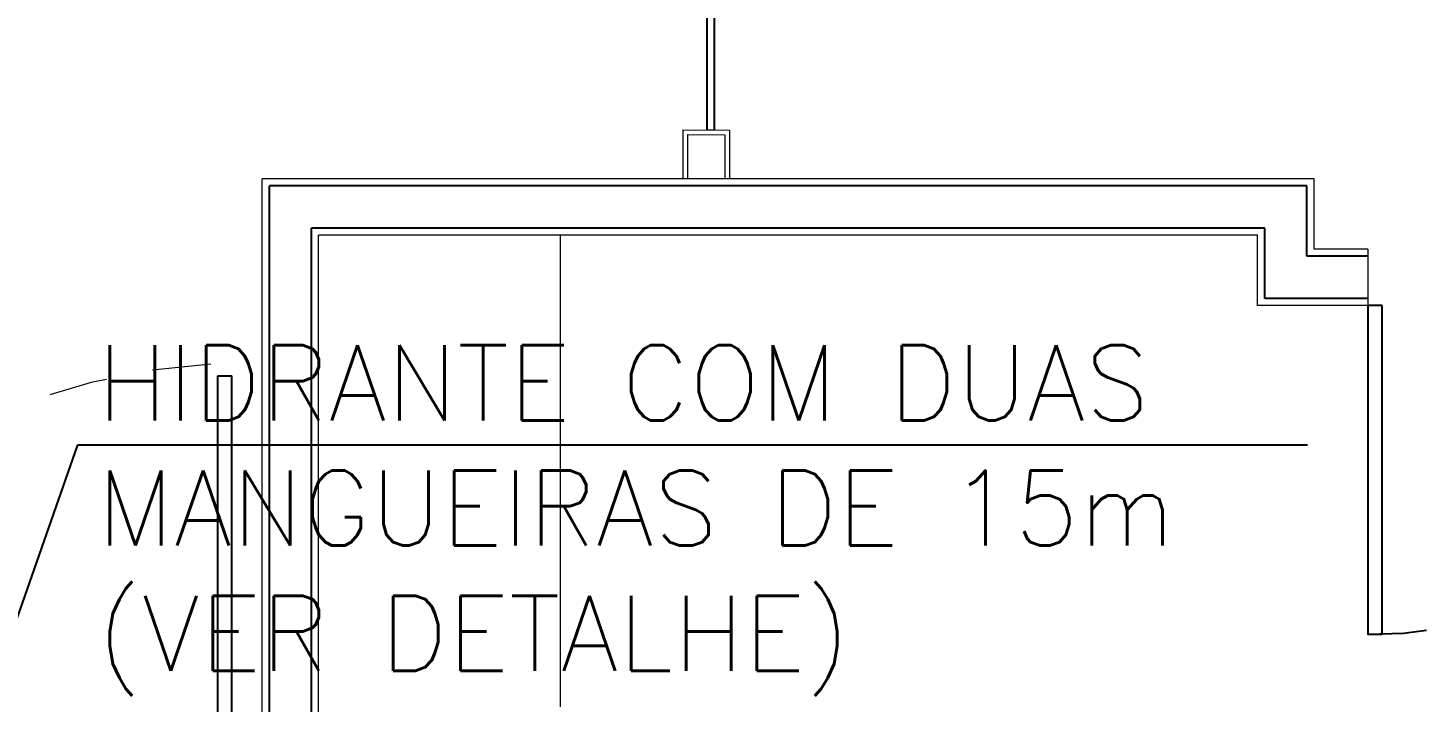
# Model space of a CAD drawing. Header units: millimetres. Extents: x 188.6 to 263.2, y 40.1 to 120.1.
# Drawn here: x 213.39 to 216.355, y 111.979 to 113.416 of the extents above; entities that cross this region are included whole.
import ezdxf

# ---------------------------------------------------------------- set-up
doc = ezdxf.new("R2010")
doc.units = ezdxf.units.MM
doc.linetypes.add('_XREF_APTOS 1003 E 1004$0$HIDDEN2', pattern=[0.1875, 0.125, -0.0625])
for name, color, linetype in [('_XREF_APTOS 1003 E 1004$0$A-MC-ALVENARIA', 7, 'Continuous'), ('_XREF_APTOS 1003 E 1004$0$E-MC-ESQUADRIAS', 2, 'Continuous'), ('ARQ', 8, 'Continuous'), ('INC-HID-TEXTO', 7, 'Continuous')]:
    doc.layers.add(name, color=color, linetype=linetype)
doc.layers.add('_XREF_APTOS 1003 E 1004$0$L-MC-LAYOUT', color=252, linetype='Continuous', lineweight=5)
doc.layers.add('_XREF_APTOS 1003 E 1004$0$R-MC-REBOCO', color=1, linetype='Continuous', lineweight=5)
doc.styles.add('60-100', font='romans.shx', dxfattribs={"height": 0.16})
doc.styles.add('60-50', font='romans.shx', dxfattribs={"height": 0.08})
doc.dimstyles.new('SETAS75', dxfattribs={"dimtxt": 0.16, "dimasz": 0.15, "dimexe": 0.15, "dimexo": 0, "dimgap": 0.1, "dimtad": 1, "dimzin": 10, "dimdsep": 46, "dimtxsty": '60-100', "dimblk1": 'OPEN', "dimblk2": 'OPEN', "dimsah": 1, "dimcen": 0, "dimclrd": 244, "dimclre": 244, "dimclrt": 7, "dimadec": 0, "dimazin": 0, "dimtfac": 1, "dimtix": 1, "dimtmove": 2, "dimatfit": 3, "dimldrblk": 'OPEN', "dimfxl": 0.15, "dimtolj": 1, "dimtzin": 6, "dimarcsym": 0})

# ---------------------------------------------------------------- blocks, each defined once
blk = doc.blocks.new('A$C1BFF5DEF')
at = {"layer": '_XREF_APTOS 1003 E 1004$0$A-MC-ALVENARIA', "color": 8}
for p, q in [((15.0153, 2.305), (15.0153, 4.025)), ((17.2253, 4.025), (15.0153, 4.025)), ((17.2253, 3.875), (17.2253, 4.025)), ((15.1053, 2.305), (15.1053, 3.935)), ((17.1353, 3.935), (15.1053, 3.935)), ((17.1353, 3.785), (17.1353, 3.935)), ((17.3553, 3.875), (17.2253, 3.875)), ((17.3553, 3.785), (17.1353, 3.785))]:
    blk.add_line(p, q, dxfattribs=at)
at = {"layer": '_XREF_APTOS 1003 E 1004$0$E-MC-ESQUADRIAS', "color": 8}
for p, q in [((15.9477, 4.1436), (15.9477, 5.14)), ((15.963, 5.14), (15.963, 4.1436)), ((14.9053, 2.32), (14.9053, 3.62)), ((14.9053, 3.62), (14.9353, 3.62)), ((14.9353, 2.29), (14.9353, 3.62))]:
    blk.add_line(p, q, dxfattribs=at)
blk.add_lwpolyline([(17.3853, 3.77), (17.3553, 3.77), (17.3553, 3.07), (17.3853, 3.07)], close=True, dxfattribs=at)
at = {"layer": '_XREF_APTOS 1003 E 1004$0$E-MC-ESQUADRIAS', "color": 8, "linetype": '_XREF_APTOS 1003 E 1004$0$HIDDEN2'}
blk.add_arc((17.3692, 3.8613), 0.7915, 268.9984, 353.3735, dxfattribs=at)
at = {"layer": '_XREF_APTOS 1003 E 1004$0$L-MC-LAYOUT', "color": 8}
for p, q in [((15.8956, 4.134), (15.8957, 4.134)), ((15.8957, 4.144), (15.8957, 4.04)), ((15.8957, 4.144), (15.9957, 4.1436)), ((15.9057, 4.134), (15.9057, 4.04)), ((15.9057, 4.134), (15.9857, 4.1336)), ((15.963, 4.1436), (15.9477, 4.1436)), ((15.9857, 4.1336), (15.9857, 4.04)), ((15.9957, 4.1436), (15.9957, 4.04))]:
    blk.add_line(p, q, dxfattribs=at)
at = {"layer": '_XREF_APTOS 1003 E 1004$0$L-MC-LAYOUT', "color": 8, "ltscale": 0.6}
blk.add_line((15.6353, 2.915), (15.6353, 3.92), dxfattribs=at)
at = {"layer": '_XREF_APTOS 1003 E 1004$0$L-MC-LAYOUT', "color": 8, "linetype": '_XREF_APTOS 1003 E 1004$0$HIDDEN2', "lineweight": 13}
blk.add_arc((14.9725, 2.2634), 1.3842, 93.3889, 176.6111, dxfattribs=at)
at = {"layer": '_XREF_APTOS 1003 E 1004$0$R-MC-REBOCO', "color": 8}
for p, q in [((15.0003, 2.32), (15.0003, 4.04)), ((17.2403, 4.04), (15.0003, 4.04)), ((17.2403, 3.89), (17.2403, 4.04)), ((15.1203, 2.32), (15.1203, 3.92)), ((17.1203, 3.92), (15.1203, 3.92)), ((17.1203, 3.77), (17.1203, 3.92)), ((17.3553, 3.89), (17.2403, 3.89)), ((17.3553, 3.89), (17.3553, 3.77)), ((17.3553, 3.77), (17.1203, 3.77))]:
    blk.add_line(p, q, dxfattribs=at)
blk = doc.blocks.new('_OPEN')
at = {"color": 0, "linetype": 'ByBlock'}
for p, q in [((-1, 0.167), (0, 0)), ((0, 0), (-1, -0.167)), ((0, 0), (-1, 0))]:
    blk.add_line(p, q, dxfattribs=at)

msp = doc.modelspace()

# ---------------------------------------------------------------- block references
at = {"layer": 'ARQ'}
msp.add_blockref('A$C1BFF5DEF', (198.8891, 109.0543), dxfattribs=at)

# ---------------------------------------------------------------- next in the draw order: texts
at = {"layer": 'INC-HID-TEXTO', "insert": (213.537, 112.7395), "char_height": 0.16, "width": 2.522705, "attachment_point": 1, "style": '60-50'}
msp.add_mtext('HIDRANTE COM DUAS MANGUEIRAS DE 15m (VER DETALHE) ', dxfattribs=at)

# ---------------------------------------------------------------- next in the draw order: leaders
at = {"layer": 'INC-HID-TEXTO'}
msp.add_leader([(211.8921, 107.9491), (213.4966, 112.5272), (216.1154, 112.5272)], dimstyle='SETAS75', dxfattribs=at)

doc.saveas('drawing.dxf')
